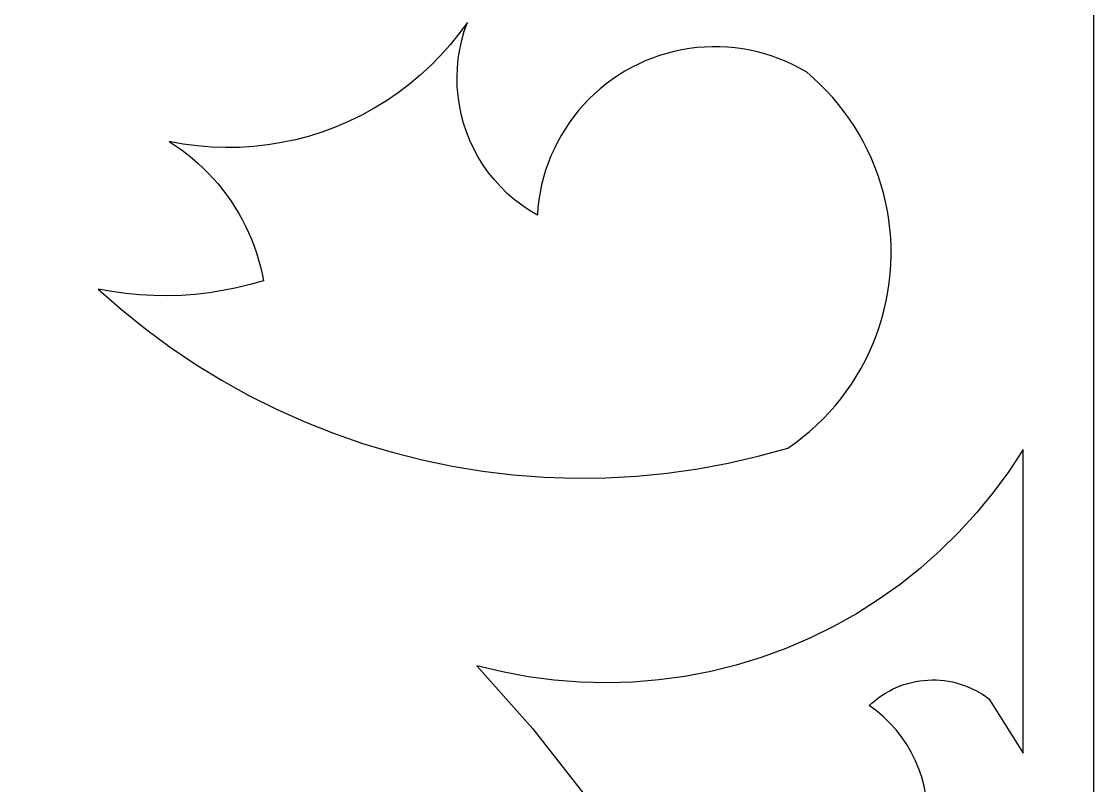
# Model space of a CAD drawing. Header units: centimetres. Extents: x -27 to -14.7, y -4.2 to 2.
# Drawn here: x -17.58 to -14.727, y -2.135 to -0.102 of the extents above; entities that cross this region are included whole.
import ezdxf

# ---------------------------------------------------------------- set-up
doc = ezdxf.new("R2010")
doc.units = ezdxf.units.CM
doc.header["$MEASUREMENT"] = 0
doc.layers.add('layer 1', color=7, linetype='Continuous')

msp = doc.modelspace()

# ---------------------------------------------------------------- linework, layer by layer
at = {"layer": 'layer 1', "color": 250, "lineweight": 30}
for points, knots in [([(-26.99914, -4.24017), (-26.99914, -4.24017), (-14.72739, -4.24017), (-14.72739, -4.24017), (-14.72739, -4.24017), (-14.72739, -4.24017), (-14.72739, 1.97046), (-14.72739, 1.97046), (-14.72739, 1.97046), (-14.72739, 1.97046), (-26.99914, 1.97046), (-26.99914, 1.97046), (-26.99914, 1.97046), (-26.99914, 1.97046), (-26.99914, -4.24017), (-26.99914, -4.24017)], [0, 0, 0, 0, 0.2, 0.2, 0.2, 0.2, 0.4, 0.4, 0.4, 0.4, 0.6, 0.6, 0.6, 0.6, 1, 1, 1, 1]), ([(-16.51428, -1.26832), (-16.51428, -1.26832), (-16.59374, -1.24821), (-16.59374, -1.24821), (-16.59374, -1.24821), (-16.59374, -1.24821), (-16.6723, -1.22463), (-16.6723, -1.22463), (-16.6723, -1.22463), (-16.6723, -1.22463), (-16.74984, -1.19772), (-16.74984, -1.19772), (-16.74984, -1.19772), (-16.74984, -1.19772), (-16.82627, -1.16744), (-16.82627, -1.16744), (-16.82627, -1.16744), (-16.82627, -1.16744), (-16.9013, -1.13387), (-16.9013, -1.13387), (-16.9013, -1.13387), (-16.9013, -1.13387), (-16.97473, -1.09717), (-16.97473, -1.09717), (-16.97473, -1.09717), (-16.97473, -1.09717), (-17.04643, -1.05737), (-17.04643, -1.05737), (-17.04643, -1.05737), (-17.04643, -1.05737), (-17.11632, -1.01452), (-17.11632, -1.01452), (-17.11632, -1.01452), (-17.11632, -1.01452), (-17.18432, -0.96872), (-17.18432, -0.96872), (-17.18432, -0.96872), (-17.18432, -0.96872), (-17.2503, -0.92002), (-17.2503, -0.92002), (-17.2503, -0.92002), (-17.2503, -0.92002), (-17.31419, -0.8685), (-17.31419, -0.8685), (-17.31419, -0.8685), (-17.31419, -0.8685), (-17.37587, -0.81416), (-17.37587, -0.81416), (-17.37587, -0.81416), (-17.37587, -0.81416), (-17.33942, -0.82082), (-17.33942, -0.82082), (-17.33942, -0.82082), (-17.33942, -0.82082), (-17.30272, -0.82593), (-17.30272, -0.82593), (-17.30272, -0.82593), (-17.30272, -0.82593), (-17.26586, -0.82949), (-17.26586, -0.82949), (-17.26586, -0.82949), (-17.26586, -0.82949), (-17.22886, -0.83156), (-17.22886, -0.83156), (-17.22886, -0.83156), (-17.22886, -0.83156), (-17.1918, -0.83202), (-17.1918, -0.83202), (-17.1918, -0.83202), (-17.1918, -0.83202), (-17.15476, -0.83099), (-17.15476, -0.83099), (-17.15476, -0.83099), (-17.15476, -0.83099), (-17.11781, -0.82837), (-17.11781, -0.82837), (-17.11781, -0.82837), (-17.11781, -0.82837), (-17.08099, -0.82424), (-17.08099, -0.82424), (-17.08099, -0.82424), (-17.08099, -0.82424), (-17.04436, -0.81852), (-17.04436, -0.81852), (-17.04436, -0.81852), (-17.04436, -0.81852), (-17.00804, -0.81135), (-17.00804, -0.81135), (-17.00804, -0.81135), (-17.00804, -0.81135), (-16.97203, -0.80258), (-16.97203, -0.80258), (-16.97203, -0.80258), (-16.97203, -0.80258), (-16.93641, -0.79237), (-16.93641, -0.79237), (-16.93641, -0.79237), (-16.93641, -0.79237), (-16.9401, -0.77352), (-16.9401, -0.77352), (-16.9401, -0.77352), (-16.9401, -0.77352), (-16.94444, -0.75482), (-16.94444, -0.75482), (-16.94444, -0.75482), (-16.94444, -0.75482), (-16.94945, -0.73625), (-16.94945, -0.73625), (-16.94945, -0.73625), (-16.94945, -0.73625), (-16.95509, -0.71792), (-16.95509, -0.71792), (-16.95509, -0.71792), (-16.95509, -0.71792), (-16.96137, -0.69978), (-16.96137, -0.69978), (-16.96137, -0.69978), (-16.96137, -0.69978), (-16.96827, -0.68188), (-16.96827, -0.68188), (-16.96827, -0.68188), (-16.96827, -0.68188), (-16.9758, -0.6642), (-16.9758, -0.6642), (-16.9758, -0.6642), (-16.9758, -0.6642), (-16.98396, -0.64676), (-16.98396, -0.64676), (-16.98396, -0.64676), (-16.98396, -0.64676), (-16.99272, -0.62965), (-16.99272, -0.62965), (-16.99272, -0.62965), (-16.99272, -0.62965), (-17.00207, -0.61287), (-17.00207, -0.61287), (-17.00207, -0.61287), (-17.00207, -0.61287), (-17.01199, -0.59646), (-17.01199, -0.59646), (-17.01199, -0.59646), (-17.01199, -0.59646), (-17.02248, -0.58038), (-17.02248, -0.58038), (-17.02248, -0.58038), (-17.02248, -0.58038), (-17.0335, -0.56468), (-17.0335, -0.56468), (-17.0335, -0.56468), (-17.0335, -0.56468), (-17.04509, -0.54935), (-17.04509, -0.54935), (-17.04509, -0.54935), (-17.04509, -0.54935), (-17.05721, -0.53444), (-17.05721, -0.53444), (-17.05721, -0.53444), (-17.05721, -0.53444), (-17.06986, -0.51996), (-17.06986, -0.51996), (-17.06986, -0.51996), (-17.06986, -0.51996), (-17.08299, -0.50594), (-17.08299, -0.50594), (-17.08299, -0.50594), (-17.08299, -0.50594), (-17.09661, -0.49239), (-17.09661, -0.49239), (-17.09661, -0.49239), (-17.09661, -0.49239), (-17.11069, -0.47931), (-17.11069, -0.47931), (-17.11069, -0.47931), (-17.11069, -0.47931), (-17.12519, -0.46675), (-17.12519, -0.46675), (-17.12519, -0.46675), (-17.12519, -0.46675), (-17.14014, -0.45475), (-17.14014, -0.45475), (-17.14014, -0.45475), (-17.14014, -0.45475), (-17.1555, -0.44322), (-17.1555, -0.44322), (-17.1555, -0.44322), (-17.1555, -0.44322), (-17.17126, -0.43225), (-17.17126, -0.43225), (-17.17126, -0.43225), (-17.17126, -0.43225), (-17.18743, -0.42179), (-17.18743, -0.42179), (-17.18743, -0.42179), (-17.18743, -0.42179), (-17.15024, -0.42859), (-17.15024, -0.42859), (-17.15024, -0.42859), (-17.15024, -0.42859), (-17.11286, -0.43356), (-17.11286, -0.43356), (-17.11286, -0.43356), (-17.11286, -0.43356), (-17.0753, -0.43665), (-17.0753, -0.43665), (-17.0753, -0.43665), (-17.0753, -0.43665), (-17.03766, -0.43797), (-17.03766, -0.43797), (-17.03766, -0.43797), (-17.03766, -0.43797), (-17.00002, -0.43745), (-17.00002, -0.43745), (-17.00002, -0.43745), (-17.00002, -0.43745), (-16.96241, -0.43506), (-16.96241, -0.43506), (-16.96241, -0.43506), (-16.96241, -0.43506), (-16.92492, -0.43089), (-16.92492, -0.43089), (-16.92492, -0.43089), (-16.92492, -0.43089), (-16.88762, -0.42484), (-16.88762, -0.42484), (-16.88762, -0.42484), (-16.88762, -0.42484), (-16.85065, -0.41701), (-16.85065, -0.41701), (-16.85065, -0.41701), (-16.85065, -0.41701), (-16.81417, -0.40736), (-16.81417, -0.40736), (-16.81417, -0.40736), (-16.81417, -0.40736), (-16.77825, -0.39601), (-16.77825, -0.39601), (-16.77825, -0.39601), (-16.77825, -0.39601), (-16.74294, -0.38288), (-16.74294, -0.38288), (-16.74294, -0.38288), (-16.74294, -0.38288), (-16.70832, -0.36812), (-16.70832, -0.36812), (-16.70832, -0.36812), (-16.70832, -0.36812), (-16.67442, -0.35161), (-16.67442, -0.35161), (-16.67442, -0.35161), (-16.67442, -0.35161), (-16.64134, -0.33352), (-16.64134, -0.33352), (-16.64134, -0.33352), (-16.64134, -0.33352), (-16.60912, -0.31379), (-16.60912, -0.31379), (-16.60912, -0.31379), (-16.60912, -0.31379), (-16.5779, -0.29246), (-16.5779, -0.29246), (-16.5779, -0.29246), (-16.5779, -0.29246), (-16.54782, -0.26972), (-16.54782, -0.26972), (-16.54782, -0.26972), (-16.54782, -0.26972), (-16.51891, -0.24553), (-16.51891, -0.24553), (-16.51891, -0.24553), (-16.51891, -0.24553), (-16.49121, -0.22003), (-16.49121, -0.22003), (-16.49121, -0.22003), (-16.49121, -0.22003), (-16.46481, -0.19317), (-16.46481, -0.19317), (-16.46481, -0.19317), (-16.46481, -0.19317), (-16.43972, -0.16509), (-16.43972, -0.16509), (-16.43972, -0.16509), (-16.43972, -0.16509), (-16.41599, -0.13574), (-16.41599, -0.13574), (-16.41599, -0.13574), (-16.41599, -0.13574), (-16.39368, -0.10522), (-16.39368, -0.10522), (-16.39368, -0.10522), (-16.39368, -0.10522), (-16.40185, -0.12871), (-16.40185, -0.12871), (-16.40185, -0.12871), (-16.40185, -0.12871), (-16.40858, -0.15252), (-16.40858, -0.15252), (-16.40858, -0.15252), (-16.40858, -0.15252), (-16.41388, -0.17671), (-16.41388, -0.17671), (-16.41388, -0.17671), (-16.41388, -0.17671), (-16.41772, -0.20114), (-16.41772, -0.20114), (-16.41772, -0.20114), (-16.41772, -0.20114), (-16.42012, -0.22575), (-16.42012, -0.22575), (-16.42012, -0.22575), (-16.42012, -0.22575), (-16.42106, -0.25045), (-16.42106, -0.25045), (-16.42106, -0.25045), (-16.42106, -0.25045), (-16.42052, -0.27525), (-16.42052, -0.27525), (-16.42052, -0.27525), (-16.42052, -0.27525), (-16.41851, -0.3), (-16.41851, -0.3), (-16.41851, -0.3), (-16.41851, -0.3), (-16.41502, -0.32461), (-16.41502, -0.32461), (-16.41502, -0.32461), (-16.41502, -0.32461), (-16.41009, -0.3489), (-16.41009, -0.3489), (-16.41009, -0.3489), (-16.41009, -0.3489), (-16.40374, -0.3728), (-16.40374, -0.3728), (-16.40374, -0.3728), (-16.40374, -0.3728), (-16.39598, -0.39629), (-16.39598, -0.39629), (-16.39598, -0.39629), (-16.39598, -0.39629), (-16.38685, -0.41926), (-16.38685, -0.41926), (-16.38685, -0.41926), (-16.38685, -0.41926), (-16.37637, -0.44167), (-16.37637, -0.44167), (-16.37637, -0.44167), (-16.37637, -0.44167), (-16.36455, -0.46342), (-16.36455, -0.46342), (-16.36455, -0.46342), (-16.36455, -0.46342), (-16.35142, -0.48456), (-16.35142, -0.48456), (-16.35142, -0.48456), (-16.35142, -0.48456), (-16.33706, -0.50481), (-16.33706, -0.50481), (-16.33706, -0.50481), (-16.33706, -0.50481), (-16.32156, -0.52418), (-16.32156, -0.52418), (-16.32156, -0.52418), (-16.32156, -0.52418), (-16.30498, -0.5425), (-16.30498, -0.5425), (-16.30498, -0.5425), (-16.30498, -0.5425), (-16.28734, -0.55985), (-16.28734, -0.55985), (-16.28734, -0.55985), (-16.28734, -0.55985), (-16.2687, -0.57607), (-16.2687, -0.57607), (-16.2687, -0.57607), (-16.2687, -0.57607), (-16.24912, -0.59121), (-16.24912, -0.59121), (-16.24912, -0.59121), (-16.24912, -0.59121), (-16.22865, -0.60518), (-16.22865, -0.60518), (-16.22865, -0.60518), (-16.22865, -0.60518), (-16.20732, -0.61793), (-16.20732, -0.61793), (-16.20732, -0.61793), (-16.20732, -0.61793), (-16.2058, -0.59749), (-16.2058, -0.59749), (-16.2058, -0.59749), (-16.2058, -0.59749), (-16.20339, -0.57724), (-16.20339, -0.57724), (-16.20339, -0.57724), (-16.20339, -0.57724), (-16.20013, -0.55718), (-16.20013, -0.55718), (-16.20013, -0.55718), (-16.20013, -0.55718), (-16.19603, -0.5373), (-16.19603, -0.5373), (-16.19603, -0.5373), (-16.19603, -0.5373), (-16.19109, -0.51761), (-16.19109, -0.51761), (-16.19109, -0.51761), (-16.19109, -0.51761), (-16.18531, -0.49825), (-16.18531, -0.49825), (-16.18531, -0.49825), (-16.18531, -0.49825), (-16.17871, -0.47912), (-16.17871, -0.47912), (-16.17871, -0.47912), (-16.17871, -0.47912), (-16.17131, -0.46033), (-16.17131, -0.46033), (-16.17131, -0.46033), (-16.17131, -0.46033), (-16.16311, -0.44186), (-16.16311, -0.44186), (-16.16311, -0.44186), (-16.16311, -0.44186), (-16.15413, -0.42372), (-16.15413, -0.42372), (-16.15413, -0.42372), (-16.15413, -0.42372), (-16.14437, -0.40599), (-16.14437, -0.40599), (-16.14437, -0.40599), (-16.14437, -0.40599), (-16.13386, -0.38865), (-16.13386, -0.38865), (-16.13386, -0.38865), (-16.13386, -0.38865), (-16.12259, -0.37177), (-16.12259, -0.37177), (-16.12259, -0.37177), (-16.12259, -0.37177), (-16.11056, -0.35536), (-16.11056, -0.35536), (-16.11056, -0.35536), (-16.11056, -0.35536), (-16.09782, -0.33943), (-16.09782, -0.33943), (-16.09782, -0.33943), (-16.09782, -0.33943), (-16.08436, -0.324), (-16.08436, -0.324), (-16.08436, -0.324), (-16.08436, -0.324), (-16.07023, -0.30919), (-16.07023, -0.30919), (-16.07023, -0.30919), (-16.07023, -0.30919), (-16.05554, -0.29504), (-16.05554, -0.29504), (-16.05554, -0.29504), (-16.05554, -0.29504), (-16.04028, -0.28158), (-16.04028, -0.28158), (-16.04028, -0.28158), (-16.04028, -0.28158), (-16.0245, -0.26878), (-16.0245, -0.26878), (-16.0245, -0.26878), (-16.0245, -0.26878), (-16.00821, -0.25673), (-16.00821, -0.25673), (-16.00821, -0.25673), (-16.00821, -0.25673), (-15.99145, -0.24539), (-15.99145, -0.24539), (-15.99145, -0.24539), (-15.99145, -0.24539), (-15.97424, -0.23479), (-15.97424, -0.23479), (-15.97424, -0.23479), (-15.97424, -0.23479), (-15.95659, -0.22495), (-15.95659, -0.22495), (-15.95659, -0.22495), (-15.95659, -0.22495), (-15.93854, -0.21585), (-15.93854, -0.21585), (-15.93854, -0.21585), (-15.93854, -0.21585), (-15.9201, -0.20751), (-15.9201, -0.20751), (-15.9201, -0.20751), (-15.9201, -0.20751), (-15.90132, -0.20001), (-15.90132, -0.20001), (-15.90132, -0.20001), (-15.90132, -0.20001), (-15.88221, -0.19326), (-15.88221, -0.19326), (-15.88221, -0.19326), (-15.88221, -0.19326), (-15.86277, -0.18735), (-15.86277, -0.18735), (-15.86277, -0.18735), (-15.86277, -0.18735), (-15.84307, -0.18224), (-15.84307, -0.18224), (-15.84307, -0.18224), (-15.84307, -0.18224), (-15.82311, -0.17803), (-15.82311, -0.17803), (-15.82311, -0.17803), (-15.82311, -0.17803), (-15.80293, -0.17465), (-15.80293, -0.17465), (-15.80293, -0.17465), (-15.80293, -0.17465), (-15.78261, -0.17212), (-15.78261, -0.17212), (-15.78261, -0.17212), (-15.78261, -0.17212), (-15.76227, -0.17048), (-15.76227, -0.17048), (-15.76227, -0.17048), (-15.76227, -0.17048), (-15.74193, -0.16973), (-15.74193, -0.16973), (-15.74193, -0.16973), (-15.74193, -0.16973), (-15.72164, -0.16987), (-15.72164, -0.16987), (-15.72164, -0.16987), (-15.72164, -0.16987), (-15.70139, -0.17085), (-15.70139, -0.17085), (-15.70139, -0.17085), (-15.70139, -0.17085), (-15.68124, -0.17273), (-15.68124, -0.17273), (-15.68124, -0.17273), (-15.68124, -0.17273), (-15.6612, -0.17545), (-15.6612, -0.17545), (-15.6612, -0.17545), (-15.6612, -0.17545), (-15.64131, -0.17901), (-15.64131, -0.17901), (-15.64131, -0.17901), (-15.64131, -0.17901), (-15.62158, -0.18341), (-15.62158, -0.18341), (-15.62158, -0.18341), (-15.62158, -0.18341), (-15.60205, -0.18866), (-15.60205, -0.18866), (-15.60205, -0.18866), (-15.60205, -0.18866), (-15.58275, -0.19472), (-15.58275, -0.19472), (-15.58275, -0.19472), (-15.58275, -0.19472), (-15.5637, -0.20165), (-15.5637, -0.20165), (-15.5637, -0.20165), (-15.5637, -0.20165), (-15.54494, -0.20939), (-15.54494, -0.20939), (-15.54494, -0.20939), (-15.54494, -0.20939), (-15.52647, -0.21797), (-15.52647, -0.21797), (-15.52647, -0.21797), (-15.52647, -0.21797), (-15.50835, -0.22729), (-15.50835, -0.22729), (-15.50835, -0.22729), (-15.50835, -0.22729), (-15.49058, -0.23751), (-15.49058, -0.23751), (-15.49058, -0.23751), (-15.49058, -0.23751), (-15.47225, -0.25345), (-15.47225, -0.25345), (-15.47225, -0.25345), (-15.47225, -0.25345), (-15.45459, -0.27005), (-15.45459, -0.27005), (-15.45459, -0.27005), (-15.45459, -0.27005), (-15.43763, -0.2873), (-15.43763, -0.2873), (-15.43763, -0.2873), (-15.43763, -0.2873), (-15.42138, -0.30516), (-15.42138, -0.30516), (-15.42138, -0.30516), (-15.42138, -0.30516), (-15.40584, -0.32358), (-15.40584, -0.32358), (-15.40584, -0.32358), (-15.40584, -0.32358), (-15.39104, -0.34257), (-15.39104, -0.34257), (-15.39104, -0.34257), (-15.39104, -0.34257), (-15.37699, -0.36207), (-15.37699, -0.36207), (-15.37699, -0.36207), (-15.37699, -0.36207), (-15.36369, -0.38213), (-15.36369, -0.38213), (-15.36369, -0.38213), (-15.36369, -0.38213), (-15.35119, -0.40267), (-15.35119, -0.40267), (-15.35119, -0.40267), (-15.35119, -0.40267), (-15.33948, -0.42372), (-15.33948, -0.42372), (-15.33948, -0.42372), (-15.33948, -0.42372), (-15.32857, -0.44518), (-15.32857, -0.44518), (-15.32857, -0.44518), (-15.32857, -0.44518), (-15.31848, -0.46708), (-15.31848, -0.46708), (-15.31848, -0.46708), (-15.31848, -0.46708), (-15.30923, -0.48935), (-15.30923, -0.48935), (-15.30923, -0.48935), (-15.30923, -0.48935), (-15.30084, -0.51203), (-15.30084, -0.51203), (-15.30084, -0.51203), (-15.30084, -0.51203), (-15.2933, -0.5351), (-15.2933, -0.5351), (-15.2933, -0.5351), (-15.2933, -0.5351), (-15.28665, -0.55844), (-15.28665, -0.55844), (-15.28665, -0.55844), (-15.28665, -0.55844), (-15.28091, -0.58207), (-15.28091, -0.58207), (-15.28091, -0.58207), (-15.28091, -0.58207), (-15.2761, -0.60584), (-15.2761, -0.60584), (-15.2761, -0.60584), (-15.2761, -0.60584), (-15.27222, -0.6297), (-15.27222, -0.6297), (-15.27222, -0.6297), (-15.27222, -0.6297), (-15.26927, -0.65365), (-15.26927, -0.65365), (-15.26927, -0.65365), (-15.26927, -0.65365), (-15.26724, -0.6777), (-15.26724, -0.6777), (-15.26724, -0.6777), (-15.26724, -0.6777), (-15.26614, -0.70175), (-15.26614, -0.70175), (-15.26614, -0.70175), (-15.26614, -0.70175), (-15.26595, -0.7258), (-15.26595, -0.7258), (-15.26595, -0.7258), (-15.26595, -0.7258), (-15.2667, -0.74985), (-15.2667, -0.74985), (-15.2667, -0.74985), (-15.2667, -0.74985), (-15.26837, -0.77385), (-15.26837, -0.77385), (-15.26837, -0.77385), (-15.26837, -0.77385), (-15.27096, -0.79776), (-15.27096, -0.79776), (-15.27096, -0.79776), (-15.27096, -0.79776), (-15.27446, -0.82157), (-15.27446, -0.82157), (-15.27446, -0.82157), (-15.27446, -0.82157), (-15.27889, -0.84529), (-15.27889, -0.84529), (-15.27889, -0.84529), (-15.27889, -0.84529), (-15.28422, -0.86883), (-15.28422, -0.86883), (-15.28422, -0.86883), (-15.28422, -0.86883), (-15.29048, -0.89217), (-15.29048, -0.89217), (-15.29048, -0.89217), (-15.29048, -0.89217), (-15.29764, -0.91533), (-15.29764, -0.91533), (-15.29764, -0.91533), (-15.29764, -0.91533), (-15.30573, -0.93825), (-15.30573, -0.93825), (-15.30573, -0.93825), (-15.30573, -0.93825), (-15.31468, -0.96085), (-15.31468, -0.96085), (-15.31468, -0.96085), (-15.31468, -0.96085), (-15.32449, -0.98302), (-15.32449, -0.98302), (-15.32449, -0.98302), (-15.32449, -0.98302), (-15.33512, -1.00477), (-15.33512, -1.00477), (-15.33512, -1.00477), (-15.33512, -1.00477), (-15.34656, -1.02601), (-15.34656, -1.02601), (-15.34656, -1.02601), (-15.34656, -1.02601), (-15.35878, -1.04678), (-15.35878, -1.04678), (-15.35878, -1.04678), (-15.35878, -1.04678), (-15.37179, -1.06707), (-15.37179, -1.06707), (-15.37179, -1.06707), (-15.37179, -1.06707), (-15.38555, -1.08681), (-15.38555, -1.08681), (-15.38555, -1.08681), (-15.38555, -1.08681), (-15.40005, -1.10598), (-15.40005, -1.10598), (-15.40005, -1.10598), (-15.40005, -1.10598), (-15.41528, -1.12459), (-15.41528, -1.12459), (-15.41528, -1.12459), (-15.41528, -1.12459), (-15.43122, -1.14264), (-15.43122, -1.14264), (-15.43122, -1.14264), (-15.43122, -1.14264), (-15.44784, -1.16003), (-15.44784, -1.16003), (-15.44784, -1.16003), (-15.44784, -1.16003), (-15.46515, -1.17681), (-15.46515, -1.17681), (-15.46515, -1.17681), (-15.46515, -1.17681), (-15.48312, -1.19294), (-15.48312, -1.19294), (-15.48312, -1.19294), (-15.48312, -1.19294), (-15.50172, -1.20841), (-15.50172, -1.20841), (-15.50172, -1.20841), (-15.50172, -1.20841), (-15.52095, -1.22318), (-15.52095, -1.22318), (-15.52095, -1.22318), (-15.52095, -1.22318), (-15.54079, -1.23719), (-15.54079, -1.23719), (-15.54079, -1.23719), (-15.54079, -1.23719), (-15.62004, -1.25904), (-15.62004, -1.25904), (-15.62004, -1.25904), (-15.62004, -1.25904), (-15.70005, -1.27741), (-15.70005, -1.27741), (-15.70005, -1.27741), (-15.70005, -1.27741), (-15.78069, -1.29232), (-15.78069, -1.29232), (-15.78069, -1.29232), (-15.78069, -1.29232), (-15.86187, -1.30371), (-15.86187, -1.30371), (-15.86187, -1.30371), (-15.86187, -1.30371), (-15.94346, -1.31163), (-15.94346, -1.31163), (-15.94346, -1.31163), (-15.94346, -1.31163), (-16.02536, -1.31604), (-16.02536, -1.31604), (-16.02536, -1.31604), (-16.02536, -1.31604), (-16.10744, -1.31688), (-16.10744, -1.31688), (-16.10744, -1.31688), (-16.10744, -1.31688), (-16.1896, -1.31421), (-16.1896, -1.31421), (-16.1896, -1.31421), (-16.1896, -1.31421), (-16.27156, -1.30798), (-16.27156, -1.30798), (-16.27156, -1.30798), (-16.27156, -1.30798), (-16.35307, -1.29823), (-16.35307, -1.29823), (-16.35307, -1.29823), (-16.35307, -1.29823), (-16.43401, -1.28501), (-16.43401, -1.28501), (-16.43401, -1.28501), (-16.43401, -1.28501), (-16.51428, -1.26832), (-16.51428, -1.26832)], [0, 0, 0, 0, 0.004878, 0.004878, 0.004878, 0.004878, 0.0097561, 0.0097561, 0.0097561, 0.0097561, 0.0146341, 0.0146341, 0.0146341, 0.0146341, 0.0195122, 0.0195122, 0.0195122, 0.0195122, 0.0243902, 0.0243902, 0.0243902, 0.0243902, 0.0292683, 0.0292683, 0.0292683, 0.0292683, 0.0341463, 0.0341463, 0.0341463, 0.0341463, 0.0390244, 0.0390244, 0.0390244, 0.0390244, 0.0439024, 0.0439024, 0.0439024, 0.0439024, 0.0487805, 0.0487805, 0.0487805, 0.0487805, 0.0536585, 0.0536585, 0.0536585, 0.0536585, 0.0585366, 0.0585366, 0.0585366, 0.0585366, 0.0634146, 0.0634146, 0.0634146, 0.0634146, 0.0682927, 0.0682927, 0.0682927, 0.0682927, 0.0731707, 0.0731707, 0.0731707, 0.0731707, 0.0780488, 0.0780488, 0.0780488, 0.0780488, 0.0829268, 0.0829268, 0.0829268, 0.0829268, 0.0878049, 0.0878049, 0.0878049, 0.0878049, 0.0926829, 0.0926829, 0.0926829, 0.0926829, 0.097561, 0.097561, 0.097561, 0.097561, 0.102439, 0.102439, 0.102439, 0.102439, 0.1073171, 0.1073171, 0.1073171, 0.1073171, 0.1121951, 0.1121951, 0.1121951, 0.1121951, 0.1170732, 0.1170732, 0.1170732, 0.1170732, 0.1219512, 0.1219512, 0.1219512, 0.1219512, 0.1268293, 0.1268293, 0.1268293, 0.1268293, 0.1317073, 0.1317073, 0.1317073, 0.1317073, 0.1365854, 0.1365854, 0.1365854, 0.1365854, 0.1414634, 0.1414634, 0.1414634, 0.1414634, 0.1463415, 0.1463415, 0.1463415, 0.1463415, 0.1512195, 0.1512195, 0.1512195, 0.1512195, 0.1560976, 0.1560976, 0.1560976, 0.1560976, 0.1609756, 0.1609756, 0.1609756, 0.1609756, 0.1658537, 0.1658537, 0.1658537, 0.1658537, 0.1707317, 0.1707317, 0.1707317, 0.1707317, 0.1756098, 0.1756098, 0.1756098, 0.1756098, 0.1804878, 0.1804878, 0.1804878, 0.1804878, 0.1853659, 0.1853659, 0.1853659, 0.1853659, 0.1902439, 0.1902439, 0.1902439, 0.1902439, 0.195122, 0.195122, 0.195122, 0.195122, 0.2, 0.2, 0.2, 0.2, 0.204878, 0.204878, 0.204878, 0.204878, 0.2097561, 0.2097561, 0.2097561, 0.2097561, 0.2146341, 0.2146341, 0.2146341, 0.2146341, 0.2195122, 0.2195122, 0.2195122, 0.2195122, 0.2243902, 0.2243902, 0.2243902, 0.2243902, 0.2292683, 0.2292683, 0.2292683, 0.2292683, 0.2341463, 0.2341463, 0.2341463, 0.2341463, 0.2390244, 0.2390244, 0.2390244, 0.2390244, 0.2439024, 0.2439024, 0.2439024, 0.2439024, 0.2487805, 0.2487805, 0.2487805, 0.2487805, 0.2536585, 0.2536585, 0.2536585, 0.2536585, 0.2585366, 0.2585366, 0.2585366, 0.2585366, 0.2634146, 0.2634146, 0.2634146, 0.2634146, 0.2682927, 0.2682927, 0.2682927, 0.2682927, 0.2731707, 0.2731707, 0.2731707, 0.2731707, 0.2780488, 0.2780488, 0.2780488, 0.2780488, 0.2829268, 0.2829268, 0.2829268, 0.2829268, 0.2878049, 0.2878049, 0.2878049, 0.2878049, 0.2926829, 0.2926829, 0.2926829, 0.2926829, 0.297561, 0.297561, 0.297561, 0.297561, 0.302439, 0.302439, 0.302439, 0.302439, 0.3073171, 0.3073171, 0.3073171, 0.3073171, 0.3121951, 0.3121951, 0.3121951, 0.3121951, 0.3170732, 0.3170732, 0.3170732, 0.3170732, 0.3219512, 0.3219512, 0.3219512, 0.3219512, 0.3268293, 0.3268293, 0.3268293, 0.3268293, 0.3317073, 0.3317073, 0.3317073, 0.3317073, 0.3365854, 0.3365854, 0.3365854, 0.3365854, 0.3414634, 0.3414634, 0.3414634, 0.3414634, 0.3463415, 0.3463415, 0.3463415, 0.3463415, 0.3512195, 0.3512195, 0.3512195, 0.3512195, 0.3560976, 0.3560976, 0.3560976, 0.3560976, 0.3609756, 0.3609756, 0.3609756, 0.3609756, 0.3658537, 0.3658537, 0.3658537, 0.3658537, 0.3707317, 0.3707317, 0.3707317, 0.3707317, 0.3756098, 0.3756098, 0.3756098, 0.3756098, 0.3804878, 0.3804878, 0.3804878, 0.3804878, 0.3853659, 0.3853659, 0.3853659, 0.3853659, 0.3902439, 0.3902439, 0.3902439, 0.3902439, 0.395122, 0.395122, 0.395122, 0.395122, 0.4, 0.4, 0.4, 0.4, 0.404878, 0.404878, 0.404878, 0.404878, 0.4097561, 0.4097561, 0.4097561, 0.4097561, 0.4146341, 0.4146341, 0.4146341, 0.4146341, 0.4195122, 0.4195122, 0.4195122, 0.4195122, 0.4243902, 0.4243902, 0.4243902, 0.4243902, 0.4292683, 0.4292683, 0.4292683, 0.4292683, 0.4341463, 0.4341463, 0.4341463, 0.4341463, 0.4390244, 0.4390244, 0.4390244, 0.4390244, 0.4439024, 0.4439024, 0.4439024, 0.4439024, 0.4487805, 0.4487805, 0.4487805, 0.4487805, 0.4536585, 0.4536585, 0.4536585, 0.4536585, 0.4585366, 0.4585366, 0.4585366, 0.4585366, 0.4634146, 0.4634146, 0.4634146, 0.4634146, 0.4682927, 0.4682927, 0.4682927, 0.4682927, 0.4731707, 0.4731707, 0.4731707, 0.4731707, 0.4780488, 0.4780488, 0.4780488, 0.4780488, 0.4829268, 0.4829268, 0.4829268, 0.4829268, 0.4878049, 0.4878049, 0.4878049, 0.4878049, 0.4926829, 0.4926829, 0.4926829, 0.4926829, 0.497561, 0.497561, 0.497561, 0.497561, 0.502439, 0.502439, 0.502439, 0.502439, 0.5073171, 0.5073171, 0.5073171, 0.5073171, 0.5121951, 0.5121951, 0.5121951, 0.5121951, 0.5170732, 0.5170732, 0.5170732, 0.5170732, 0.5219512, 0.5219512, 0.5219512, 0.5219512, 0.5268293, 0.5268293, 0.5268293, 0.5268293, 0.5317073, 0.5317073, 0.5317073, 0.5317073, 0.5365854, 0.5365854, 0.5365854, 0.5365854, 0.5414634, 0.5414634, 0.5414634, 0.5414634, 0.5463415, 0.5463415, 0.5463415, 0.5463415, 0.5512195, 0.5512195, 0.5512195, 0.5512195, 0.5560976, 0.5560976, 0.5560976, 0.5560976, 0.5609756, 0.5609756, 0.5609756, 0.5609756, 0.5658537, 0.5658537, 0.5658537, 0.5658537, 0.5707317, 0.5707317, 0.5707317, 0.5707317, 0.5756098, 0.5756098, 0.5756098, 0.5756098, 0.5804878, 0.5804878, 0.5804878, 0.5804878, 0.5853659, 0.5853659, 0.5853659, 0.5853659, 0.5902439, 0.5902439, 0.5902439, 0.5902439, 0.595122, 0.595122, 0.595122, 0.595122, 0.6, 0.6, 0.6, 0.6, 0.604878, 0.604878, 0.604878, 0.604878, 0.6097561, 0.6097561, 0.6097561, 0.6097561, 0.6146341, 0.6146341, 0.6146341, 0.6146341, 0.6195122, 0.6195122, 0.6195122, 0.6195122, 0.6243902, 0.6243902, 0.6243902, 0.6243902, 0.6292683, 0.6292683, 0.6292683, 0.6292683, 0.6341463, 0.6341463, 0.6341463, 0.6341463, 0.6390244, 0.6390244, 0.6390244, 0.6390244, 0.6439024, 0.6439024, 0.6439024, 0.6439024, 0.6487805, 0.6487805, 0.6487805, 0.6487805, 0.6536585, 0.6536585, 0.6536585, 0.6536585, 0.6585366, 0.6585366, 0.6585366, 0.6585366, 0.6634146, 0.6634146, 0.6634146, 0.6634146, 0.6682927, 0.6682927, 0.6682927, 0.6682927, 0.6731707, 0.6731707, 0.6731707, 0.6731707, 0.6780488, 0.6780488, 0.6780488, 0.6780488, 0.6829268, 0.6829268, 0.6829268, 0.6829268, 0.6878049, 0.6878049, 0.6878049, 0.6878049, 0.6926829, 0.6926829, 0.6926829, 0.6926829, 0.697561, 0.697561, 0.697561, 0.697561, 0.702439, 0.702439, 0.702439, 0.702439, 0.7073171, 0.7073171, 0.7073171, 0.7073171, 0.7121951, 0.7121951, 0.7121951, 0.7121951, 0.7170732, 0.7170732, 0.7170732, 0.7170732, 0.7219512, 0.7219512, 0.7219512, 0.7219512, 0.7268293, 0.7268293, 0.7268293, 0.7268293, 0.7317073, 0.7317073, 0.7317073, 0.7317073, 0.7365854, 0.7365854, 0.7365854, 0.7365854, 0.7414634, 0.7414634, 0.7414634, 0.7414634, 0.7463415, 0.7463415, 0.7463415, 0.7463415, 0.7512195, 0.7512195, 0.7512195, 0.7512195, 0.7560976, 0.7560976, 0.7560976, 0.7560976, 0.7609756, 0.7609756, 0.7609756, 0.7609756, 0.7658537, 0.7658537, 0.7658537, 0.7658537, 0.7707317, 0.7707317, 0.7707317, 0.7707317, 0.7756098, 0.7756098, 0.7756098, 0.7756098, 0.7804878, 0.7804878, 0.7804878, 0.7804878, 0.7853659, 0.7853659, 0.7853659, 0.7853659, 0.7902439, 0.7902439, 0.7902439, 0.7902439, 0.795122, 0.795122, 0.795122, 0.795122, 0.8, 0.8, 0.8, 0.8, 0.804878, 0.804878, 0.804878, 0.804878, 0.8097561, 0.8097561, 0.8097561, 0.8097561, 0.8146341, 0.8146341, 0.8146341, 0.8146341, 0.8195122, 0.8195122, 0.8195122, 0.8195122, 0.8243902, 0.8243902, 0.8243902, 0.8243902, 0.8292683, 0.8292683, 0.8292683, 0.8292683, 0.8341463, 0.8341463, 0.8341463, 0.8341463, 0.8390244, 0.8390244, 0.8390244, 0.8390244, 0.8439024, 0.8439024, 0.8439024, 0.8439024, 0.8487805, 0.8487805, 0.8487805, 0.8487805, 0.8536585, 0.8536585, 0.8536585, 0.8536585, 0.8585366, 0.8585366, 0.8585366, 0.8585366, 0.8634146, 0.8634146, 0.8634146, 0.8634146, 0.8682927, 0.8682927, 0.8682927, 0.8682927, 0.8731707, 0.8731707, 0.8731707, 0.8731707, 0.8780488, 0.8780488, 0.8780488, 0.8780488, 0.8829268, 0.8829268, 0.8829268, 0.8829268, 0.8878049, 0.8878049, 0.8878049, 0.8878049, 0.8926829, 0.8926829, 0.8926829, 0.8926829, 0.897561, 0.897561, 0.897561, 0.897561, 0.902439, 0.902439, 0.902439, 0.902439, 0.9073171, 0.9073171, 0.9073171, 0.9073171, 0.9121951, 0.9121951, 0.9121951, 0.9121951, 0.9170732, 0.9170732, 0.9170732, 0.9170732, 0.9219512, 0.9219512, 0.9219512, 0.9219512, 0.9268293, 0.9268293, 0.9268293, 0.9268293, 0.9317073, 0.9317073, 0.9317073, 0.9317073, 0.9365854, 0.9365854, 0.9365854, 0.9365854, 0.9414634, 0.9414634, 0.9414634, 0.9414634, 0.9463415, 0.9463415, 0.9463415, 0.9463415, 0.9512195, 0.9512195, 0.9512195, 0.9512195, 0.9560976, 0.9560976, 0.9560976, 0.9560976, 0.9609756, 0.9609756, 0.9609756, 0.9609756, 0.9658537, 0.9658537, 0.9658537, 0.9658537, 0.9707317, 0.9707317, 0.9707317, 0.9707317, 0.9756098, 0.9756098, 0.9756098, 0.9756098, 0.9804878, 0.9804878, 0.9804878, 0.9804878, 0.9853659, 0.9853659, 0.9853659, 0.9853659, 0.9902439, 0.9902439, 0.9902439, 0.9902439, 1, 1, 1, 1]), ([(-16.08067, -2.16065), (-16.08067, -2.16065), (-16.21968, -1.98429), (-16.21968, -1.98429), (-16.21968, -1.98429), (-16.21968, -1.98429), (-16.36858, -1.81619), (-16.36858, -1.81619), (-16.36858, -1.81619), (-16.36858, -1.81619), (-16.30055, -1.83269), (-16.30055, -1.83269), (-16.30055, -1.83269), (-16.30055, -1.83269), (-16.23187, -1.84548), (-16.23187, -1.84548), (-16.23187, -1.84548), (-16.23187, -1.84548), (-16.16271, -1.85458), (-16.16271, -1.85458), (-16.16271, -1.85458), (-16.16271, -1.85458), (-16.09322, -1.86002), (-16.09322, -1.86002), (-16.09322, -1.86002), (-16.09322, -1.86002), (-16.02352, -1.86171), (-16.02352, -1.86171), (-16.02352, -1.86171), (-16.02352, -1.86171), (-15.9538, -1.85964), (-15.9538, -1.85964), (-15.9538, -1.85964), (-15.9538, -1.85964), (-15.88418, -1.85388), (-15.88418, -1.85388), (-15.88418, -1.85388), (-15.88418, -1.85388), (-15.81482, -1.84436), (-15.81482, -1.84436), (-15.81482, -1.84436), (-15.81482, -1.84436), (-15.74607, -1.83114), (-15.74607, -1.83114), (-15.74607, -1.83114), (-15.74607, -1.83114), (-15.67828, -1.81431), (-15.67828, -1.81431), (-15.67828, -1.81431), (-15.67828, -1.81431), (-15.61157, -1.79392), (-15.61157, -1.79392), (-15.61157, -1.79392), (-15.61157, -1.79392), (-15.5461, -1.77001), (-15.5461, -1.77001), (-15.5461, -1.77001), (-15.5461, -1.77001), (-15.48199, -1.74264), (-15.48199, -1.74264), (-15.48199, -1.74264), (-15.48199, -1.74264), (-15.4194, -1.71184), (-15.4194, -1.71184), (-15.4194, -1.71184), (-15.4194, -1.71184), (-15.35844, -1.67771), (-15.35844, -1.67771), (-15.35844, -1.67771), (-15.35844, -1.67771), (-15.29928, -1.64025), (-15.29928, -1.64025), (-15.29928, -1.64025), (-15.29928, -1.64025), (-15.24222, -1.5997), (-15.24222, -1.5997), (-15.24222, -1.5997), (-15.24222, -1.5997), (-15.18751, -1.55625), (-15.18751, -1.55625), (-15.18751, -1.55625), (-15.18751, -1.55625), (-15.13529, -1.51002), (-15.13529, -1.51002), (-15.13529, -1.51002), (-15.13529, -1.51002), (-15.08565, -1.46108), (-15.08565, -1.46108), (-15.08565, -1.46108), (-15.08565, -1.46108), (-15.03867, -1.40957), (-15.03867, -1.40957), (-15.03867, -1.40957), (-15.03867, -1.40957), (-14.99449, -1.35561), (-14.99449, -1.35561), (-14.99449, -1.35561), (-14.99449, -1.35561), (-14.95321, -1.29926), (-14.95321, -1.29926), (-14.95321, -1.29926), (-14.95321, -1.29926), (-14.9149, -1.24066), (-14.9149, -1.24066), (-14.9149, -1.24066), (-14.9149, -1.24066), (-14.9149, -2.04889), (-14.9149, -2.04889), (-14.9149, -2.04889), (-14.9149, -2.04889), (-15.00541, -1.90469), (-15.00541, -1.90469), (-15.00541, -1.90469), (-15.00541, -1.90469), (-15.01425, -1.89818), (-15.01425, -1.89818), (-15.01425, -1.89818), (-15.01425, -1.89818), (-15.02334, -1.89213), (-15.02334, -1.89213), (-15.02334, -1.89213), (-15.02334, -1.89213), (-15.03265, -1.8865), (-15.03265, -1.8865), (-15.03265, -1.8865), (-15.03265, -1.8865), (-15.04219, -1.8813), (-15.04219, -1.8813), (-15.04219, -1.8813), (-15.04219, -1.8813), (-15.05193, -1.87652), (-15.05193, -1.87652), (-15.05193, -1.87652), (-15.05193, -1.87652), (-15.06185, -1.87221), (-15.06185, -1.87221), (-15.06185, -1.87221), (-15.06185, -1.87221), (-15.07195, -1.86832), (-15.07195, -1.86832), (-15.07195, -1.86832), (-15.07195, -1.86832), (-15.0822, -1.86489), (-15.0822, -1.86489), (-15.0822, -1.86489), (-15.0822, -1.86489), (-15.0926, -1.86189), (-15.0926, -1.86189), (-15.0926, -1.86189), (-15.0926, -1.86189), (-15.10312, -1.85941), (-15.10312, -1.85941), (-15.10312, -1.85941), (-15.10312, -1.85941), (-15.11375, -1.85735), (-15.11375, -1.85735), (-15.11375, -1.85735), (-15.11375, -1.85735), (-15.12448, -1.85575), (-15.12448, -1.85575), (-15.12448, -1.85575), (-15.12448, -1.85575), (-15.13528, -1.85467), (-15.13528, -1.85467), (-15.13528, -1.85467), (-15.13528, -1.85467), (-15.14616, -1.85402), (-15.14616, -1.85402), (-15.14616, -1.85402), (-15.14616, -1.85402), (-15.15708, -1.85388), (-15.15708, -1.85388), (-15.15708, -1.85388), (-15.15708, -1.85388), (-15.16804, -1.85425), (-15.16804, -1.85425), (-15.16804, -1.85425), (-15.16804, -1.85425), (-15.17896, -1.85505), (-15.17896, -1.85505), (-15.17896, -1.85505), (-15.17896, -1.85505), (-15.1898, -1.85636), (-15.1898, -1.85636), (-15.1898, -1.85636), (-15.1898, -1.85636), (-15.20054, -1.85819), (-15.20054, -1.85819), (-15.20054, -1.85819), (-15.20054, -1.85819), (-15.21117, -1.86044), (-15.21117, -1.86044), (-15.21117, -1.86044), (-15.21117, -1.86044), (-15.22167, -1.86316), (-15.22167, -1.86316), (-15.22167, -1.86316), (-15.22167, -1.86316), (-15.23201, -1.86635), (-15.23201, -1.86635), (-15.23201, -1.86635), (-15.23201, -1.86635), (-15.2422, -1.86996), (-15.2422, -1.86996), (-15.2422, -1.86996), (-15.2422, -1.86996), (-15.25222, -1.87404), (-15.25222, -1.87404), (-15.25222, -1.87404), (-15.25222, -1.87404), (-15.26204, -1.87858), (-15.26204, -1.87858), (-15.26204, -1.87858), (-15.26204, -1.87858), (-15.27166, -1.8835), (-15.27166, -1.8835), (-15.27166, -1.8835), (-15.27166, -1.8835), (-15.28106, -1.8889), (-15.28106, -1.8889), (-15.28106, -1.8889), (-15.28106, -1.8889), (-15.29024, -1.89466), (-15.29024, -1.89466), (-15.29024, -1.89466), (-15.29024, -1.89466), (-15.29915, -1.90085), (-15.29915, -1.90085), (-15.29915, -1.90085), (-15.29915, -1.90085), (-15.3078, -1.90746), (-15.3078, -1.90746), (-15.3078, -1.90746), (-15.3078, -1.90746), (-15.31618, -1.91449), (-15.31618, -1.91449), (-15.31618, -1.91449), (-15.31618, -1.91449), (-15.32427, -1.9219), (-15.32427, -1.9219), (-15.32427, -1.9219), (-15.32427, -1.9219), (-15.3048, -1.93624), (-15.3048, -1.93624), (-15.3048, -1.93624), (-15.3048, -1.93624), (-15.2864, -1.95185), (-15.2864, -1.95185), (-15.2864, -1.95185), (-15.2864, -1.95185), (-15.26914, -1.96863), (-15.26914, -1.96863), (-15.26914, -1.96863), (-15.26914, -1.96863), (-15.25307, -1.98649), (-15.25307, -1.98649), (-15.25307, -1.98649), (-15.25307, -1.98649), (-15.23823, -2.00539), (-15.23823, -2.00539), (-15.23823, -2.00539), (-15.23823, -2.00539), (-15.22467, -2.02526), (-15.22467, -2.02526), (-15.22467, -2.02526), (-15.22467, -2.02526), (-15.21248, -2.04608), (-15.21248, -2.04608), (-15.21248, -2.04608), (-15.21248, -2.04608), (-15.20166, -2.06774), (-15.20166, -2.06774), (-15.20166, -2.06774), (-15.20166, -2.06774), (-15.19234, -2.09005), (-15.19234, -2.09005), (-15.19234, -2.09005), (-15.19234, -2.09005), (-15.18458, -2.11288), (-15.18458, -2.11288), (-15.18458, -2.11288), (-15.18458, -2.11288), (-15.17838, -2.13613), (-15.17838, -2.13613), (-15.17838, -2.13613), (-15.17838, -2.13613), (-15.17378, -2.15976), (-15.17378, -2.15976), (-15.17378, -2.15976), (-15.17378, -2.15976), (-15.17075, -2.18357), (-15.17075, -2.18357), (-15.17075, -2.18357), (-15.17075, -2.18357), (-15.16935, -2.20762), (-15.16935, -2.20762), (-15.16935, -2.20762), (-15.16935, -2.20762), (-15.16957, -2.23172), (-15.16957, -2.23172), (-15.16957, -2.23172), (-15.16957, -2.23172), (-15.17142, -2.25586), (-15.17142, -2.25586), (-15.17142, -2.25586), (-15.17142, -2.25586), (-15.1749, -2.27982), (-15.1749, -2.27982), (-15.1749, -2.27982), (-15.1749, -2.27982), (-15.17997, -2.30339), (-15.17997, -2.30339), (-15.17997, -2.30339), (-15.17997, -2.30339), (-15.1866, -2.32655), (-15.1866, -2.32655), (-15.1866, -2.32655), (-15.1866, -2.32655), (-15.19477, -2.34915), (-15.19477, -2.34915), (-15.19477, -2.34915), (-15.19477, -2.34915), (-15.20444, -2.37118), (-15.20444, -2.37118), (-15.20444, -2.37118), (-15.20444, -2.37118), (-15.21557, -2.39251), (-15.21557, -2.39251), (-15.21557, -2.39251), (-15.21557, -2.39251), (-15.22815, -2.41309), (-15.22815, -2.41309), (-15.22815, -2.41309), (-15.22815, -2.41309), (-15.24213, -2.43283), (-15.24213, -2.43283), (-15.24213, -2.43283), (-15.24213, -2.43283), (-15.26927, -2.45158), (-15.26927, -2.45158), (-15.26927, -2.45158), (-15.26927, -2.45158), (-15.29745, -2.46855), (-15.29745, -2.46855), (-15.29745, -2.46855), (-15.29745, -2.46855), (-15.32662, -2.48364), (-15.32662, -2.48364), (-15.32662, -2.48364), (-15.32662, -2.48364), (-15.35663, -2.49686), (-15.35663, -2.49686), (-15.35663, -2.49686), (-15.35663, -2.49686), (-15.38742, -2.50816), (-15.38742, -2.50816), (-15.38742, -2.50816), (-15.38742, -2.50816), (-15.41888, -2.51749), (-15.41888, -2.51749), (-15.41888, -2.51749), (-15.41888, -2.51749), (-15.45094, -2.52485), (-15.45094, -2.52485), (-15.45094, -2.52485), (-15.45094, -2.52485), (-15.4835, -2.53015), (-15.4835, -2.53015), (-15.4835, -2.53015), (-15.4835, -2.53015), (-15.51633, -2.53338), (-15.51633, -2.53338), (-15.51633, -2.53338), (-15.51633, -2.53338), (-15.5492, -2.5345), (-15.5492, -2.5345), (-15.5492, -2.5345), (-15.5492, -2.5345), (-15.58202, -2.53357), (-15.58202, -2.53357), (-15.58202, -2.53357), (-15.58202, -2.53357), (-15.61467, -2.53057), (-15.61467, -2.53057), (-15.61467, -2.53057), (-15.61467, -2.53057), (-15.64708, -2.5255), (-15.64708, -2.5255), (-15.64708, -2.5255), (-15.64708, -2.5255), (-15.67912, -2.51838), (-15.67912, -2.51838), (-15.67912, -2.51838), (-15.67912, -2.51838), (-15.71071, -2.50924), (-15.71071, -2.50924), (-15.71071, -2.50924), (-15.71071, -2.50924), (-15.74176, -2.49808), (-15.74176, -2.49808), (-15.74176, -2.49808), (-15.74176, -2.49808), (-15.77203, -2.485), (-15.77203, -2.485), (-15.77203, -2.485), (-15.77203, -2.485), (-15.80133, -2.47005), (-15.80133, -2.47005), (-15.80133, -2.47005), (-15.80133, -2.47005), (-15.82956, -2.45327), (-15.82956, -2.45327), (-15.82956, -2.45327), (-15.82956, -2.45327), (-15.85665, -2.43479), (-15.85665, -2.43479), (-15.85665, -2.43479), (-15.85665, -2.43479), (-15.88253, -2.41464), (-15.88253, -2.41464), (-15.88253, -2.41464), (-15.88253, -2.41464), (-15.90709, -2.39289), (-15.90709, -2.39289), (-15.90709, -2.39289), (-15.90709, -2.39289), (-15.93029, -2.36958), (-15.93029, -2.36958), (-15.93029, -2.36958), (-15.93029, -2.36958), (-15.95203, -2.34474), (-15.95203, -2.34474), (-15.95203, -2.34474), (-15.95203, -2.34474), (-16.08067, -2.16065), (-16.08067, -2.16065)], [0, 0, 0, 0, 0.0090909, 0.0090909, 0.0090909, 0.0090909, 0.0181818, 0.0181818, 0.0181818, 0.0181818, 0.0272727, 0.0272727, 0.0272727, 0.0272727, 0.0363636, 0.0363636, 0.0363636, 0.0363636, 0.0454545, 0.0454545, 0.0454545, 0.0454545, 0.0545455, 0.0545455, 0.0545455, 0.0545455, 0.0636364, 0.0636364, 0.0636364, 0.0636364, 0.0727273, 0.0727273, 0.0727273, 0.0727273, 0.0818182, 0.0818182, 0.0818182, 0.0818182, 0.0909091, 0.0909091, 0.0909091, 0.0909091, 0.1, 0.1, 0.1, 0.1, 0.1090909, 0.1090909, 0.1090909, 0.1090909, 0.1181818, 0.1181818, 0.1181818, 0.1181818, 0.1272727, 0.1272727, 0.1272727, 0.1272727, 0.1363636, 0.1363636, 0.1363636, 0.1363636, 0.1454545, 0.1454545, 0.1454545, 0.1454545, 0.1545455, 0.1545455, 0.1545455, 0.1545455, 0.1636364, 0.1636364, 0.1636364, 0.1636364, 0.1727273, 0.1727273, 0.1727273, 0.1727273, 0.1818182, 0.1818182, 0.1818182, 0.1818182, 0.1909091, 0.1909091, 0.1909091, 0.1909091, 0.2, 0.2, 0.2, 0.2, 0.2090909, 0.2090909, 0.2090909, 0.2090909, 0.2181818, 0.2181818, 0.2181818, 0.2181818, 0.2272727, 0.2272727, 0.2272727, 0.2272727, 0.2363636, 0.2363636, 0.2363636, 0.2363636, 0.2454545, 0.2454545, 0.2454545, 0.2454545, 0.2545455, 0.2545455, 0.2545455, 0.2545455, 0.2636364, 0.2636364, 0.2636364, 0.2636364, 0.2727273, 0.2727273, 0.2727273, 0.2727273, 0.2818182, 0.2818182, 0.2818182, 0.2818182, 0.2909091, 0.2909091, 0.2909091, 0.2909091, 0.3, 0.3, 0.3, 0.3, 0.3090909, 0.3090909, 0.3090909, 0.3090909, 0.3181818, 0.3181818, 0.3181818, 0.3181818, 0.3272727, 0.3272727, 0.3272727, 0.3272727, 0.3363636, 0.3363636, 0.3363636, 0.3363636, 0.3454545, 0.3454545, 0.3454545, 0.3454545, 0.3545455, 0.3545455, 0.3545455, 0.3545455, 0.3636364, 0.3636364, 0.3636364, 0.3636364, 0.3727273, 0.3727273, 0.3727273, 0.3727273, 0.3818182, 0.3818182, 0.3818182, 0.3818182, 0.3909091, 0.3909091, 0.3909091, 0.3909091, 0.4, 0.4, 0.4, 0.4, 0.4090909, 0.4090909, 0.4090909, 0.4090909, 0.4181818, 0.4181818, 0.4181818, 0.4181818, 0.4272727, 0.4272727, 0.4272727, 0.4272727, 0.4363636, 0.4363636, 0.4363636, 0.4363636, 0.4454545, 0.4454545, 0.4454545, 0.4454545, 0.4545455, 0.4545455, 0.4545455, 0.4545455, 0.4636364, 0.4636364, 0.4636364, 0.4636364, 0.4727273, 0.4727273, 0.4727273, 0.4727273, 0.4818182, 0.4818182, 0.4818182, 0.4818182, 0.4909091, 0.4909091, 0.4909091, 0.4909091, 0.5, 0.5, 0.5, 0.5, 0.5090909, 0.5090909, 0.5090909, 0.5090909, 0.5181818, 0.5181818, 0.5181818, 0.5181818, 0.5272727, 0.5272727, 0.5272727, 0.5272727, 0.5363636, 0.5363636, 0.5363636, 0.5363636, 0.5454545, 0.5454545, 0.5454545, 0.5454545, 0.5545455, 0.5545455, 0.5545455, 0.5545455, 0.5636364, 0.5636364, 0.5636364, 0.5636364, 0.5727273, 0.5727273, 0.5727273, 0.5727273, 0.5818182, 0.5818182, 0.5818182, 0.5818182, 0.5909091, 0.5909091, 0.5909091, 0.5909091, 0.6, 0.6, 0.6, 0.6, 0.6090909, 0.6090909, 0.6090909, 0.6090909, 0.6181818, 0.6181818, 0.6181818, 0.6181818, 0.6272727, 0.6272727, 0.6272727, 0.6272727, 0.6363636, 0.6363636, 0.6363636, 0.6363636, 0.6454545, 0.6454545, 0.6454545, 0.6454545, 0.6545455, 0.6545455, 0.6545455, 0.6545455, 0.6636364, 0.6636364, 0.6636364, 0.6636364, 0.6727273, 0.6727273, 0.6727273, 0.6727273, 0.6818182, 0.6818182, 0.6818182, 0.6818182, 0.6909091, 0.6909091, 0.6909091, 0.6909091, 0.7, 0.7, 0.7, 0.7, 0.7090909, 0.7090909, 0.7090909, 0.7090909, 0.7181818, 0.7181818, 0.7181818, 0.7181818, 0.7272727, 0.7272727, 0.7272727, 0.7272727, 0.7363636, 0.7363636, 0.7363636, 0.7363636, 0.7454545, 0.7454545, 0.7454545, 0.7454545, 0.7545455, 0.7545455, 0.7545455, 0.7545455, 0.7636364, 0.7636364, 0.7636364, 0.7636364, 0.7727273, 0.7727273, 0.7727273, 0.7727273, 0.7818182, 0.7818182, 0.7818182, 0.7818182, 0.7909091, 0.7909091, 0.7909091, 0.7909091, 0.8, 0.8, 0.8, 0.8, 0.8090909, 0.8090909, 0.8090909, 0.8090909, 0.8181818, 0.8181818, 0.8181818, 0.8181818, 0.8272727, 0.8272727, 0.8272727, 0.8272727, 0.8363636, 0.8363636, 0.8363636, 0.8363636, 0.8454545, 0.8454545, 0.8454545, 0.8454545, 0.8545455, 0.8545455, 0.8545455, 0.8545455, 0.8636364, 0.8636364, 0.8636364, 0.8636364, 0.8727273, 0.8727273, 0.8727273, 0.8727273, 0.8818182, 0.8818182, 0.8818182, 0.8818182, 0.8909091, 0.8909091, 0.8909091, 0.8909091, 0.9, 0.9, 0.9, 0.9, 0.9090909, 0.9090909, 0.9090909, 0.9090909, 0.9181818, 0.9181818, 0.9181818, 0.9181818, 0.9272727, 0.9272727, 0.9272727, 0.9272727, 0.9363636, 0.9363636, 0.9363636, 0.9363636, 0.9454545, 0.9454545, 0.9454545, 0.9454545, 0.9545455, 0.9545455, 0.9545455, 0.9545455, 0.9636364, 0.9636364, 0.9636364, 0.9636364, 0.9727273, 0.9727273, 0.9727273, 0.9727273, 0.9818182, 0.9818182, 0.9818182, 0.9818182, 1, 1, 1, 1])]:
    msp.add_open_spline(points, degree=3, knots=knots, dxfattribs=at)

doc.saveas('drawing.dxf')
